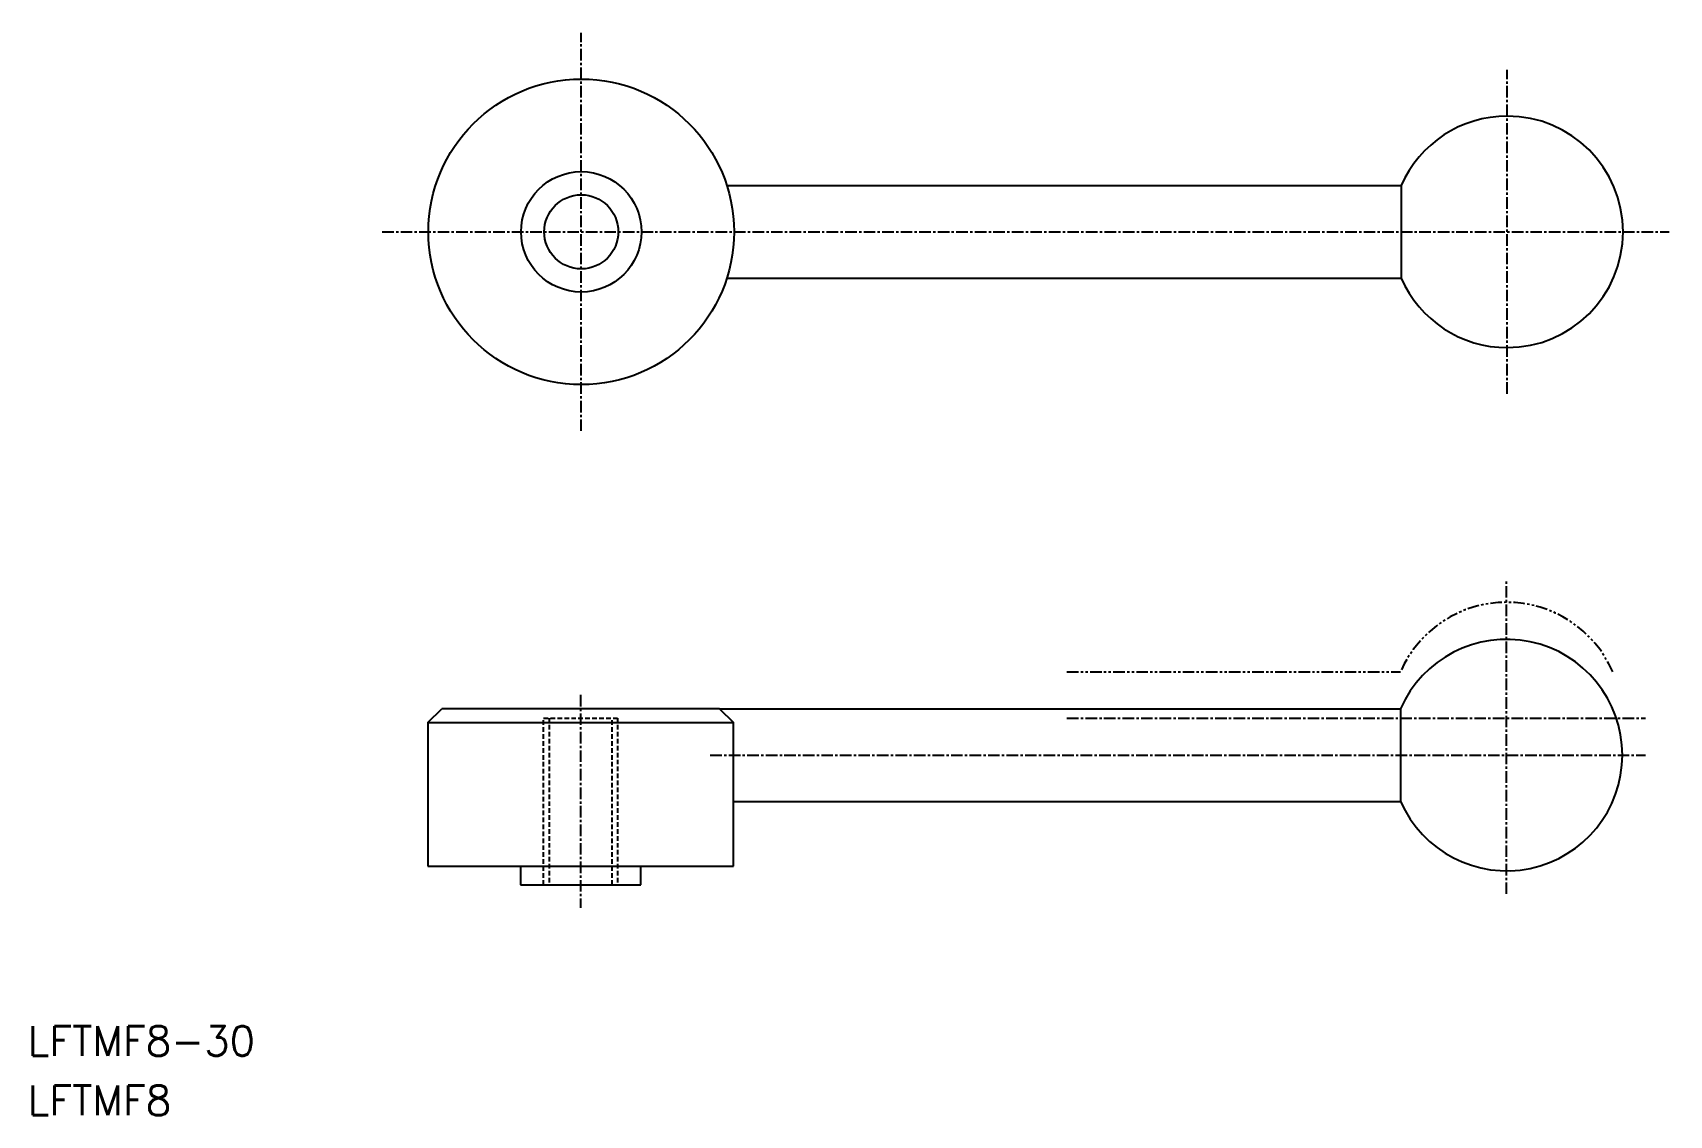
# Model space of a CAD drawing. Extents: x -159 to 18, y -37 to 80.
import ezdxf

# ---------------------------------------------------------------- set-up
doc = ezdxf.new("R2010")
doc.units = 0
for name, pattern in [('CENTER', [2, 1.25, -0.25, 0.25, -0.25]), ('DASHED', [0.75, 0.5, -0.25]), ('PHANTOM', [2.5, 1.25, -0.25, 0.25, -0.25, 0.25, -0.25])]:
    doc.linetypes.add(name, pattern=pattern)
doc.layers.get('0').update_dxf_attribs({"linetype": 'CONTINUOUS'})
doc.layers.add('CENTER', color=1, linetype='CENTER')
doc.styles.get("Standard").update_dxf_attribs({"font": 'txt.shx', "bigfont": 'bigfont.shx'})

msp = doc.modelspace()

# ---------------------------------------------------------------- linework, layer by layer
at = {"color": 7, "linetype": 'CONTINUOUS'}
for p, q in [((-84.21, 63.5), (-11.39, 63.5)), ((-11.39, 63.5), (-11.39, 53.5)), ((-84.21, 53.5), (-11.39, 53.5)), ((-116.5, 5.5), (-115, 7)), ((-116.5, 5.5), (-116.5, -10)), ((-116.5, 5.5), (-83.5, 5.5)), ((-85, 7), (-115, 7)), ((-85, 7), (-11.46, 7)), ((-85, 7), (-83.5, 5.5)), ((-83.5, -10), (-83.5, 5.5)), ((-11.46, 7), (-11.46, -3)), ((-83.5, -3), (-11.46, -3)), ((-116.5, -10), (-83.5, -10)), ((-106.5, -10), (-106.5, -12)), ((-93.5, -12), (-93.5, -10)), ((-106.5, -12), (-93.5, -12))]:
    msp.add_line(p, q, dxfattribs=at)
at = {"color": 3, "linetype": 'PHANTOM'}
msp.add_line((-47.48, 11), (-11.46, 11), dxfattribs=at)
at = {"color": 3, "linetype": 'DASHED'}
for p, q in [((-104, -12), (-104, 6)), ((-104, 6), (-96, 6)), ((-103.4, 6), (-103.4, -12)), ((-96.6, -12), (-96.6, 6)), ((-96, 6), (-96, -12))]:
    msp.add_line(p, q, dxfattribs=at)
at = {"color": 7, "linetype": 'CONTINUOUS'}
for radius in [16.5, 6.5, 4]:
    msp.add_circle((-99.93, 58.5), radius, dxfattribs=at)
for centre, start, end in [((0.07, 58.5), 90, 156.4218), ((0.07, 58.5), 270, 90), ((0.07, 58.5), 203.5782, 270), ((0, 2), 203.5782, 156.4218)]:
    msp.add_arc(centre, 12.5, start, end, dxfattribs=at)
at = {"color": 3, "linetype": 'PHANTOM'}
msp.add_arc((0, 6), 12.5, 23.5782, 156.4218, dxfattribs=at)
at = {"layer": 'CENTER', "color": 1, "linetype": 'CENTER'}
for p, q in [((-99.93, 37), (-99.93, 80)), ((0.07, 41), (0.07, 76)), ((-121.43, 58.5), (17.57, 58.5)), ((0, -13), (0, 21)), ((-100, 8.5), (-100, -14.5)), ((-47.48, 6), (15, 6)), ((-86, 2), (15, 2))]:
    msp.add_line(p, q, dxfattribs=at)

# ---------------------------------------------------------------- texts
at = {"color": 7, "linetype": 'CONTINUOUS'}
for s, p in [('LFTMF8-30', (-159.71, -30.47)), ('LFTMF8', (-159.71, -36.9))]:
    msp.add_text(s, height=3.2, dxfattribs=at).set_placement(p)

doc.saveas('drawing.dxf')
